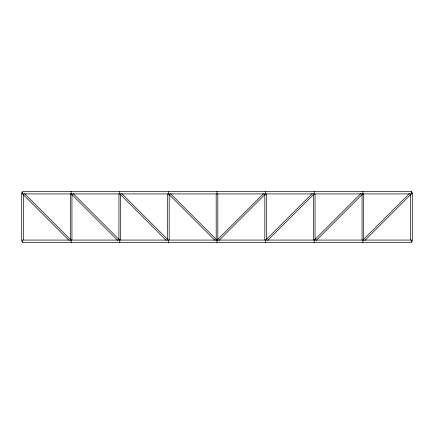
<?xml version="1.0" encoding="UTF-8"?>
<svg xmlns="http://www.w3.org/2000/svg" width="434" height="434" viewBox="0 0 434 434"><rect width="100%" height="100%" fill="white"/><g stroke="black" fill="none" stroke-linecap="round" stroke-linejoin="round"><path stroke-width="0.65" d="M22.704 192.495L21.939 193.26L69.131 240.452M216.902 240.262L263.617 193.548M219.002 240.452L265.716 193.738M265.527 240.262L312.241 193.548M267.626 240.452L314.341 193.738M314.151 240.262L360.866 193.548M316.25 240.452L362.965 193.738M362.77 240.262L409.484 193.548M364.869 240.452L412.061 193.26L411.296 192.495M22.78 192.691L21.7 192.691L21.7 241.309L22.78 241.309M411.22 192.691L412.3 192.691L412.3 241.309L411.22 241.309M170.383 193.548L217.098 240.262M168.283 193.738L214.998 240.452M121.759 193.548L168.473 240.262M119.659 193.738L166.374 240.452M73.134 193.548L119.849 240.262M71.035 193.738L117.75 240.452M24.516 193.548L71.23 240.262M410.678 194.041L410.678 239.959M363.676 194.041L363.676 239.959M362.867 191.459L362.867 193.922M362.867 240.078L362.867 242.541M362.059 194.041L362.059 239.959M315.057 194.041L315.057 239.959M314.243 191.459L314.243 193.922M314.243 240.078L314.243 242.541M313.435 194.041L313.435 239.959M266.433 194.041L266.433 239.959M265.624 191.459L265.624 193.922M265.624 240.078L265.624 242.541M264.811 194.041L264.811 239.959M217.808 194.041L217.808 239.959M217 191.459L217 193.922M217 240.078L217 242.541M216.192 194.041L216.192 239.959M169.189 194.041L169.189 239.959M168.376 191.459L168.376 193.922M168.376 240.078L168.376 242.541M167.567 194.041L167.567 239.959M120.565 194.041L120.565 239.959M119.757 191.459L119.757 193.922M119.757 240.078L119.757 242.541M118.943 194.041L118.943 239.959M71.941 194.041L71.941 239.959M71.133 191.459L71.133 193.922M71.133 240.078L71.133 242.541M70.324 194.041L70.324 239.959M23.322 194.041L23.322 239.959M411.492 191.459L22.508 191.459L22.508 193.922L411.492 193.922L411.492 191.459M411.492 240.078L22.508 240.078L22.508 242.541L411.492 242.541L411.492 240.078"/></g></svg>
